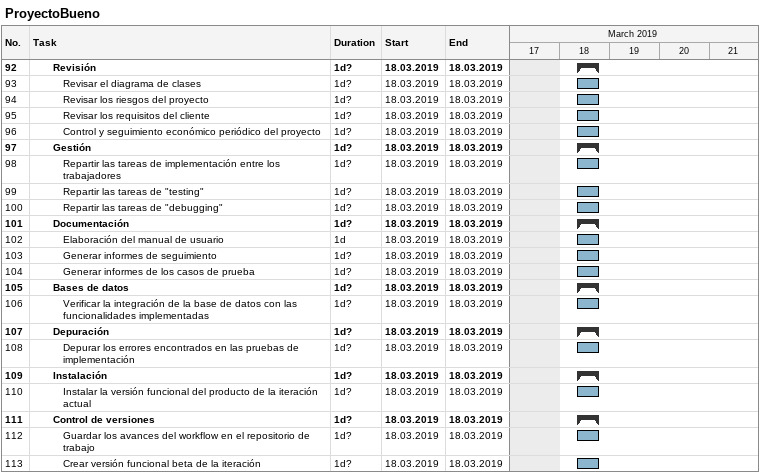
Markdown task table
ProyectoBueno

| ID | Level | Task | Duration | Start | Finish |
|---|---|---|---|---|---|
| 92 | 3 | **Revisión** | 1d? | 2019-03-18 | 2019-03-18 |
| 93 | 4 | Revisar el diagrama de clases | 1d? | 2019-03-18 | 2019-03-18 |
| 94 | 4 | Revisar los riesgos del proyecto | 1d? | 2019-03-18 | 2019-03-18 |
| 95 | 4 | Revisar los requisitos del cliente | 1d? | 2019-03-18 | 2019-03-18 |
| 96 | 4 | Control y seguimiento económico periódico del proyecto | 1d? | 2019-03-18 | 2019-03-18 |
| 97 | 3 | **Gestión** | 1d? | 2019-03-18 | 2019-03-18 |
| 98 | 4 | Repartir las tareas de implementación entre los trabajadores | 1d? | 2019-03-18 | 2019-03-18 |
| 99 | 4 | Repartir las tareas de "testing" | 1d? | 2019-03-18 | 2019-03-18 |
| 100 | 4 | Repartir las tareas de "debugging" | 1d? | 2019-03-18 | 2019-03-18 |
| 101 | 3 | **Documentación** | 1d? | 2019-03-18 | 2019-03-18 |
| 102 | 4 | Elaboración del manual de usuario | 1d | 2019-03-18 | 2019-03-18 |
| 103 | 4 | Generar informes de seguimiento | 1d? | 2019-03-18 | 2019-03-18 |
| 104 | 4 | Generar informes de los casos de prueba | 1d? | 2019-03-18 | 2019-03-18 |
| 105 | 3 | **Bases de datos** | 1d? | 2019-03-18 | 2019-03-18 |
| 106 | 4 | Verificar la integración de la base de datos con las funcionalidades implementadas | 1d? | 2019-03-18 | 2019-03-18 |
| 107 | 3 | **Depuración** | 1d? | 2019-03-18 | 2019-03-18 |
| 108 | 4 | Depurar los errores encontrados en las pruebas de implementación | 1d? | 2019-03-18 | 2019-03-18 |
| 109 | 3 | **Instalación** | 1d? | 2019-03-18 | 2019-03-18 |
| 110 | 4 | Instalar la versión funcional del producto de la iteración actual | 1d? | 2019-03-18 | 2019-03-18 |
| 111 | 3 | **Control de versiones** | 1d? | 2019-03-18 | 2019-03-18 |
| 112 | 4 | Guardar los avances del workflow en el repositorio de trabajo | 1d? | 2019-03-18 | 2019-03-18 |
| 113 | 4 | Crear versión funcional beta de la iteración | 1d? | 2019-03-18 | 2019-03-18 |
